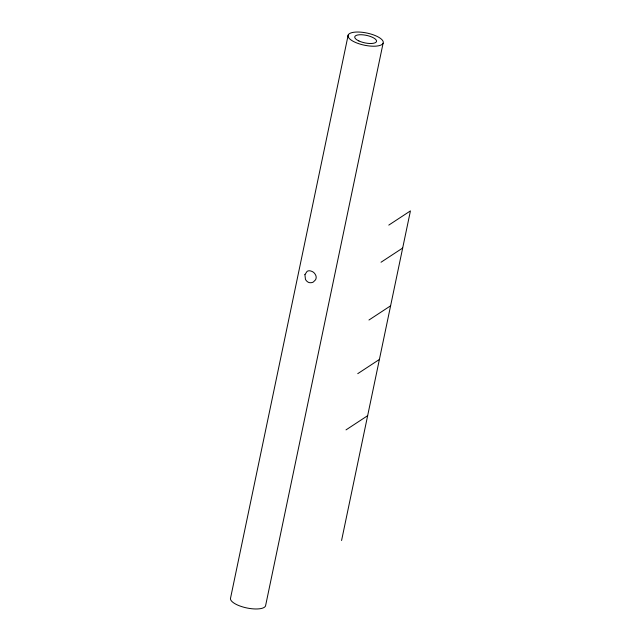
<?xml version="1.0" encoding="UTF-8"?>
<svg xmlns="http://www.w3.org/2000/svg" width="641" height="641" viewBox="0 0 641 641"><rect width="100%" height="100%" fill="white"/><g stroke="black" fill="none" stroke-linecap="round" stroke-linejoin="round"><path stroke-width="0.96" d="M348.183 35.031L230.616 597.789A17.964 6.202 11.8 0 0 245.583 607.684A17.964 6.202 11.8 0 0 265.534 605.969L383.102 43.211A17.964 6.202 11.8 0 0 359.072 32.05A17.964 6.202 11.8 0 0 354.753 42.098A17.964 6.202 11.8 0 0 383.102 43.211M341.573 540.507L410.432 210.897L388.791 225.103M381.026 262.241L402.676 248.035M368.96 320.019L390.601 305.813M357.75 373.663L379.4 359.457M346.012 429.887L367.654 415.68M304.916 274.628L305.453 279.356A6.258 5.256 67.1 0 0 308.826 282.489A6.258 5.753 42.3 0 0 313.337 282.008L315.532 279.805A5.737 5.376 1.8 0 0 315.773 275.374L315.011 273.987A6.258 5.753 42.3 0 0 311.197 271.143A6.258 5.256 67.1 0 0 307.127 271.335L304.916 274.628M358.904 40.96A11.121 3.838 11.8 0 0 376.443 41.649A11.121 3.838 11.8 0 0 361.572 34.742A11.121 3.838 11.8 0 0 358.904 40.96"/></g></svg>
